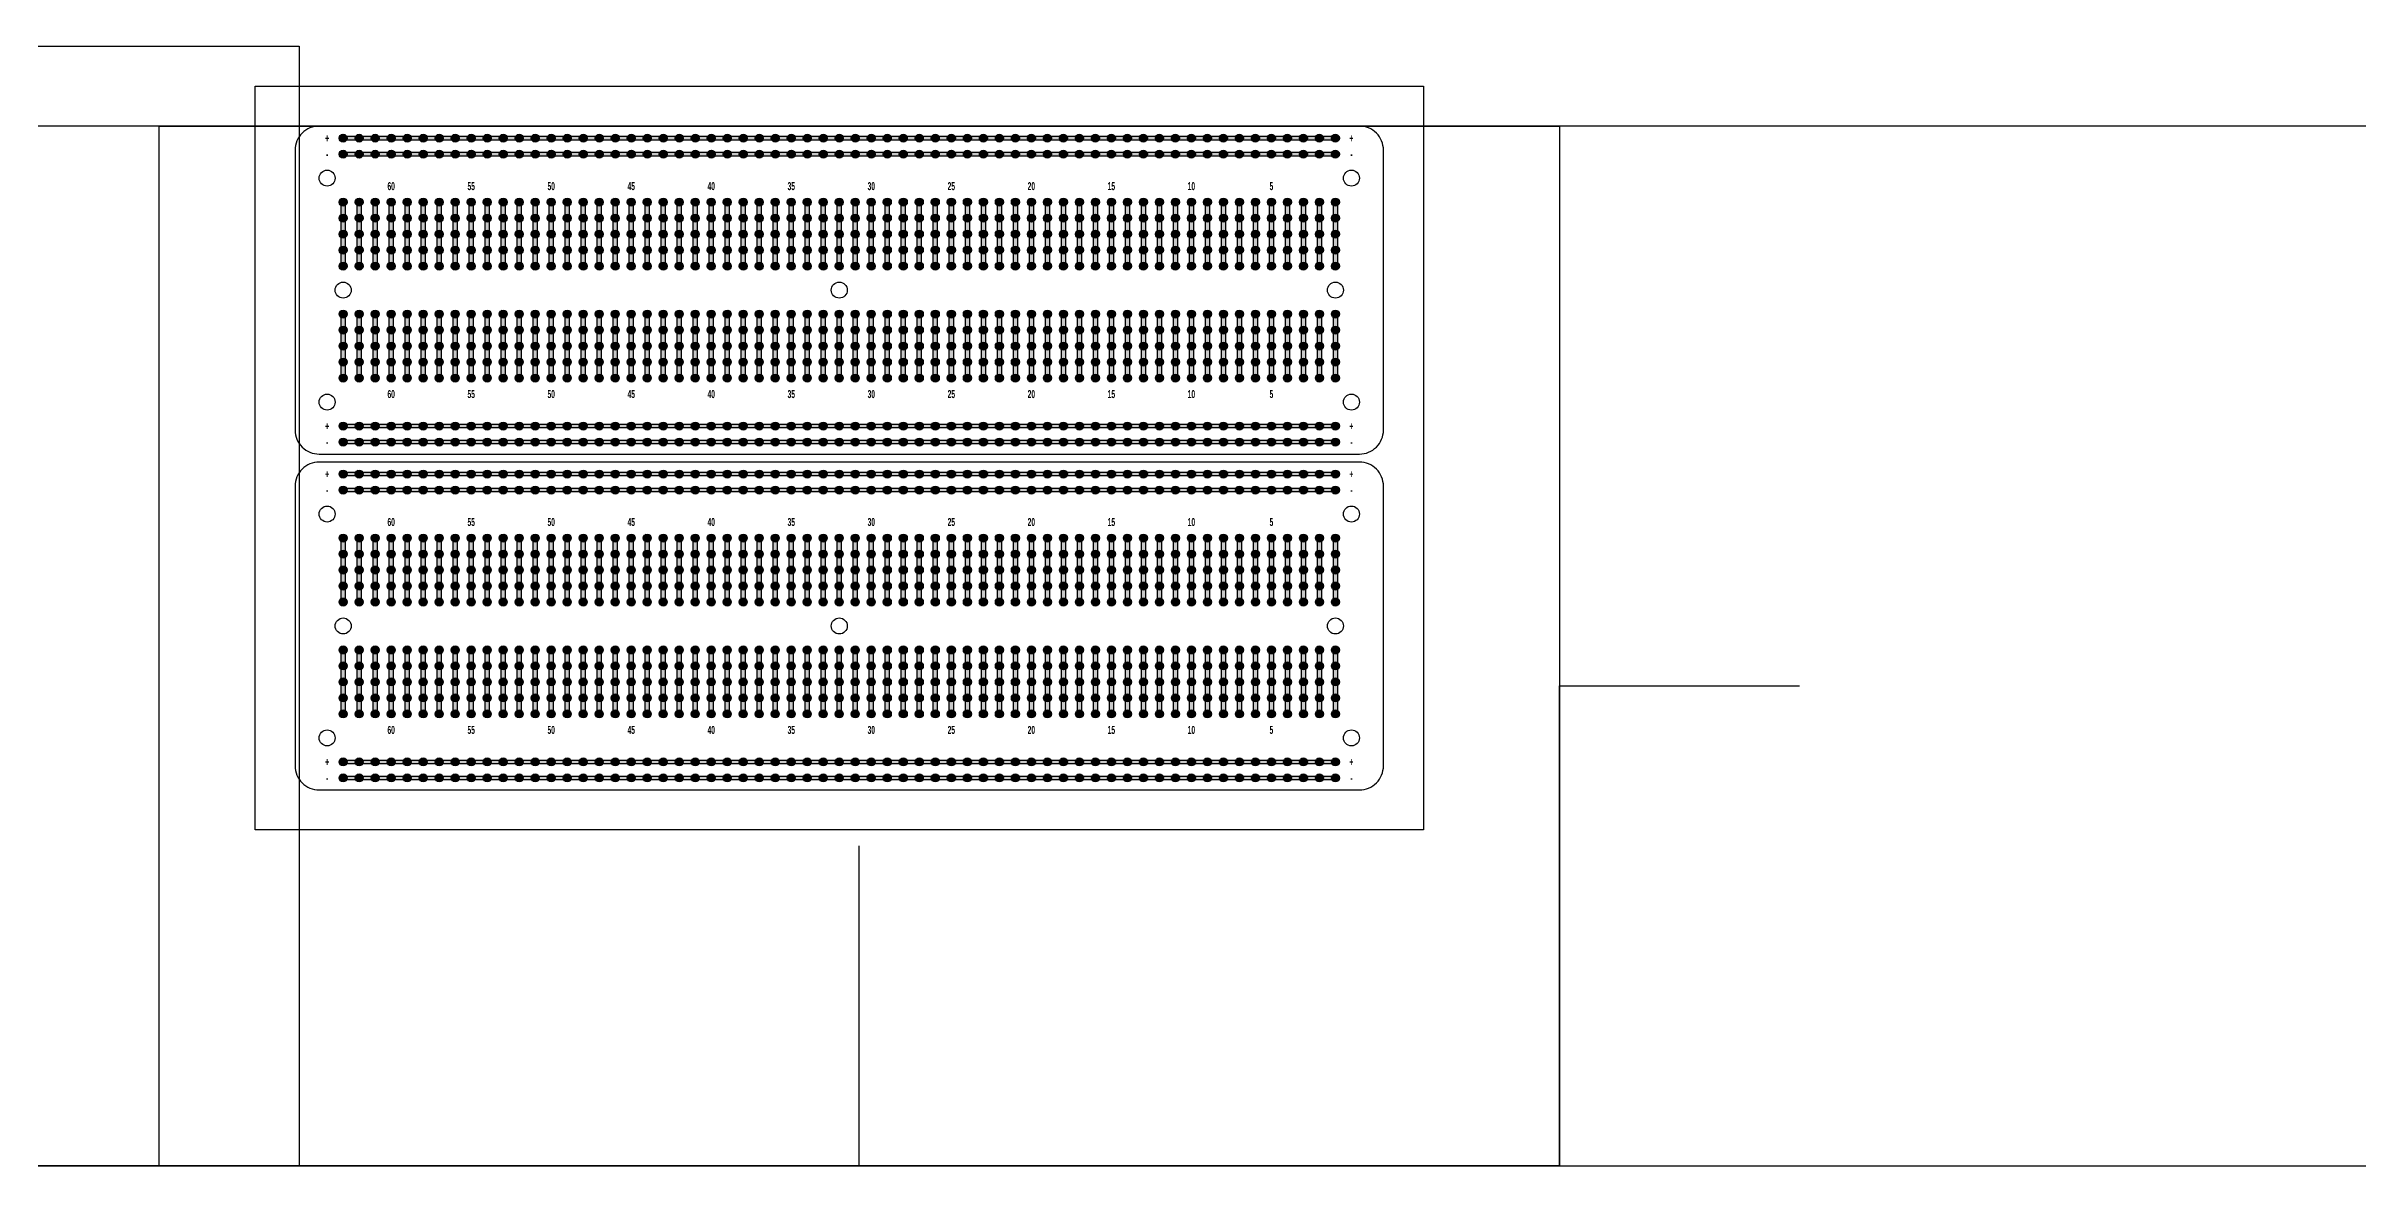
# Model space of a CAD drawing. Header units: inches. Extents: x -177 to 177, y -39 to 214.
# Drawn here: x 9.29 to 23.74, y 0 to 7 of the extents above; entities that cross this region are included whole.
import ezdxf
from ezdxf.enums import TextEntityAlignment as Align

# ---------------------------------------------------------------- set-up
doc = ezdxf.new("R2010")
doc.units = ezdxf.units.IN
doc.header["$MEASUREMENT"] = 0
for name, color, linetype in [('E-BRBD', 253, 'Continuous'), ('G-ANNO-TEXT', 7, 'Continuous'), ('M-ENCL', 171, 'Continuous')]:
    doc.layers.add(name, color=color, linetype=linetype)
doc.styles.add('PIN-ANNO', font='cityb___.ttf', dxfattribs={"width": 0.5, "height": 0.05})

# ---------------------------------------------------------------- blocks, each defined once
blk = doc.blocks.new('breadboard-bus')
h = blk.add_hatch()
h.set_pattern_fill('ANSI31', color=0)
h.set_pattern_definition([(45, (-79, -14.2), (-0.08838835, 0.08838835), [])])
h.paths.add_polyline_path([(0.075, 0.45, 1), (0.025, 0.45, 1)])
h = blk.add_hatch(color=0)
h.dxf.hatch_style = 1
h.paths.add_polyline_path([(0.075, 0.45, 1), (0.025, 0.45, 1)])
h = blk.add_hatch(color=0)
h.dxf.hatch_style = 1
h.paths.add_polyline_path([(0.0375, 0.05), (0.0625, 0.05), (0.0625, 0.45), (0.0375, 0.45)])
h = blk.add_hatch()
h.set_pattern_fill('ANSI31', color=0)
h.set_pattern_definition([(45, (-79, -14.3), (-0.08838835, 0.08838835), [])])
h.paths.add_polyline_path([(0.075, 0.35, 1), (0.025, 0.35, 1)])
h = blk.add_hatch(color=0)
h.dxf.hatch_style = 1
h.paths.add_polyline_path([(0.075, 0.35, 1), (0.025, 0.35, 1)])
h = blk.add_hatch()
h.set_pattern_fill('ANSI31', color=0)
h.set_pattern_definition([(45, (-79, -14.4), (-0.08838835, 0.08838835), [])])
h.paths.add_polyline_path([(0.075, 0.25, 1), (0.025, 0.25, 1)])
h = blk.add_hatch(color=0)
h.dxf.hatch_style = 1
h.paths.add_polyline_path([(0.075, 0.25, 1), (0.025, 0.25, 1)])
h = blk.add_hatch()
h.set_pattern_fill('ANSI31', color=0)
h.set_pattern_definition([(45, (-79, -14.5), (-0.08838835, 0.08838835), [])])
h.paths.add_polyline_path([(0.075, 0.15, 1), (0.025, 0.15, 1)])
h = blk.add_hatch(color=0)
h.dxf.hatch_style = 1
h.paths.add_polyline_path([(0.075, 0.15, 1), (0.025, 0.15, 1)])
h = blk.add_hatch(color=0)
h.dxf.hatch_style = 1
h.paths.add_polyline_path([(0.075, 0.05, 1), (0.025, 0.05, 1)])
at = {"color": 0}
blk.add_lwpolyline([(0.0375, 0.45), (0.0625, 0.45), (0.0625, 0.05), (0.0375, 0.05)], close=True, dxfattribs=at)
for centre in [(0.05, 0.45), (0.05, 0.35), (0.05, 0.25), (0.05, 0.15), (0.05, 0.05)]:
    blk.add_circle(centre, 0.025, dxfattribs=at)
blk = doc.blocks.new('breadboard-pwr-bus')
h = blk.add_hatch()
h.set_pattern_fill('ANSI31', color=0)
h.set_pattern_definition([(45, (-79.1, -14.5), (-0.08838835, 0.08838835), [])])
h.paths.add_polyline_path([(0.075, 0.05, 1), (0.025, 0.05, 1)])
h = blk.add_hatch(color=0)
h.dxf.hatch_style = 1
h.paths.add_polyline_path([(0.075, 0.05, 1), (0.025, 0.05, 1)])
h = blk.add_hatch(color=0)
h.dxf.hatch_style = 1
h.paths.add_polyline_path([(6.25, 0.038), (6.25, 0.062), (0.05, 0.062), (0.05, 0.038)])
h = blk.add_hatch()
h.set_pattern_fill('ANSI31', color=0)
h.set_pattern_definition([(45, (-79.1, -14.4), (-0.08838835, 0.08838835), [])])
h.paths.add_polyline_path([(0.175, 0.05, 1), (0.125, 0.05, 1)])
h = blk.add_hatch(color=0)
h.dxf.hatch_style = 1
h.paths.add_polyline_path([(0.175, 0.05, 1), (0.125, 0.05, 1)])
h = blk.add_hatch()
h.set_pattern_fill('ANSI31', color=0)
h.set_pattern_definition([(45, (-79.1, -14.3), (-0.08838835, 0.08838835), [])])
h.paths.add_polyline_path([(0.275, 0.05, 1), (0.225, 0.05, 1)])
h = blk.add_hatch(color=0)
h.dxf.hatch_style = 1
h.paths.add_polyline_path([(0.275, 0.05, 1), (0.225, 0.05, 1)])
h = blk.add_hatch()
h.set_pattern_fill('ANSI31', color=0)
h.set_pattern_definition([(45, (-79.1, -14.2), (-0.08838835, 0.08838835), [])])
h.paths.add_polyline_path([(0.375, 0.05, 1), (0.325, 0.05, 1)])
h = blk.add_hatch(color=0)
h.dxf.hatch_style = 1
h.paths.add_polyline_path([(0.375, 0.05, 1), (0.325, 0.05, 1)])
h = blk.add_hatch(color=0)
h.dxf.hatch_style = 1
h.paths.add_polyline_path([(0.475, 0.05, 1), (0.425, 0.05, 1)])
h = blk.add_hatch(color=0)
h.dxf.hatch_style = 1
h.paths.add_polyline_path([(0.575, 0.05, 1), (0.525, 0.05, 1)])
h = blk.add_hatch(color=0)
h.dxf.hatch_style = 1
h.paths.add_polyline_path([(0.675, 0.05, 1), (0.625, 0.05, 1)])
h = blk.add_hatch(color=0)
h.dxf.hatch_style = 1
h.paths.add_polyline_path([(0.775, 0.05, 1), (0.725, 0.05, 1)])
h = blk.add_hatch()
h.set_pattern_fill('ANSI31', color=0)
h.set_pattern_definition([(45, (-78.6, -14.2), (-0.08838835, 0.08838835), [])])
h.paths.add_polyline_path([(0.875, 0.05, 1), (0.825, 0.05, 1)])
h = blk.add_hatch(color=0)
h.dxf.hatch_style = 1
h.paths.add_polyline_path([(0.875, 0.05, 1), (0.825, 0.05, 1)])
h = blk.add_hatch(color=0)
h.dxf.hatch_style = 1
h.paths.add_polyline_path([(0.975, 0.05, 1), (0.925, 0.05, 1)])
h = blk.add_hatch(color=0)
h.dxf.hatch_style = 1
h.paths.add_polyline_path([(1.075, 0.05, 1), (1.025, 0.05, 1)])
h = blk.add_hatch(color=0)
h.dxf.hatch_style = 1
h.paths.add_polyline_path([(1.175, 0.05, 1), (1.125, 0.05, 1)])
h = blk.add_hatch(color=0)
h.dxf.hatch_style = 1
h.paths.add_polyline_path([(1.275, 0.05, 1), (1.225, 0.05, 1)])
h = blk.add_hatch()
h.set_pattern_fill('ANSI31', color=0)
h.set_pattern_definition([(45, (-78.1, -14.2), (-0.08838835, 0.08838835), [])])
h.paths.add_polyline_path([(1.375, 0.05, 1), (1.325, 0.05, 1)])
h = blk.add_hatch(color=0)
h.dxf.hatch_style = 1
h.paths.add_polyline_path([(1.375, 0.05, 1), (1.325, 0.05, 1)])
h = blk.add_hatch(color=0)
h.dxf.hatch_style = 1
h.paths.add_polyline_path([(1.475, 0.05, 1), (1.425, 0.05, 1)])
h = blk.add_hatch(color=0)
h.dxf.hatch_style = 1
h.paths.add_polyline_path([(1.575, 0.05, 1), (1.525, 0.05, 1)])
h = blk.add_hatch(color=0)
h.dxf.hatch_style = 1
h.paths.add_polyline_path([(1.675, 0.05, 1), (1.625, 0.05, 1)])
h = blk.add_hatch(color=0)
h.dxf.hatch_style = 1
h.paths.add_polyline_path([(1.775, 0.05, 1), (1.725, 0.05, 1)])
h = blk.add_hatch()
h.set_pattern_fill('ANSI31', color=0)
h.set_pattern_definition([(45, (-77.6, -14.2), (-0.08838835, 0.08838835), [])])
h.paths.add_polyline_path([(1.875, 0.05, 1), (1.825, 0.05, 1)])
h = blk.add_hatch(color=0)
h.dxf.hatch_style = 1
h.paths.add_polyline_path([(1.875, 0.05, 1), (1.825, 0.05, 1)])
h = blk.add_hatch(color=0)
h.dxf.hatch_style = 1
h.paths.add_polyline_path([(1.975, 0.05, 1), (1.925, 0.05, 1)])
h = blk.add_hatch(color=0)
h.dxf.hatch_style = 1
h.paths.add_polyline_path([(2.075, 0.05, 1), (2.025, 0.05, 1)])
h = blk.add_hatch(color=0)
h.dxf.hatch_style = 1
h.paths.add_polyline_path([(2.175, 0.05, 1), (2.125, 0.05, 1)])
h = blk.add_hatch(color=0)
h.dxf.hatch_style = 1
h.paths.add_polyline_path([(2.275, 0.05, 1), (2.225, 0.05, 1)])
h = blk.add_hatch()
h.set_pattern_fill('ANSI31', color=0)
h.set_pattern_definition([(45, (-77.1, -14.2), (-0.08838835, 0.08838835), [])])
h.paths.add_polyline_path([(2.375, 0.05, 1), (2.325, 0.05, 1)])
h = blk.add_hatch(color=0)
h.dxf.hatch_style = 1
h.paths.add_polyline_path([(2.375, 0.05, 1), (2.325, 0.05, 1)])
h = blk.add_hatch(color=0)
h.dxf.hatch_style = 1
h.paths.add_polyline_path([(2.475, 0.05, 1), (2.425, 0.05, 1)])
h = blk.add_hatch(color=0)
h.dxf.hatch_style = 1
h.paths.add_polyline_path([(2.575, 0.05, 1), (2.525, 0.05, 1)])
h = blk.add_hatch(color=0)
h.dxf.hatch_style = 1
h.paths.add_polyline_path([(2.675, 0.05, 1), (2.625, 0.05, 1)])
h = blk.add_hatch(color=0)
h.dxf.hatch_style = 1
h.paths.add_polyline_path([(2.775, 0.05, 1), (2.725, 0.05, 1)])
h = blk.add_hatch()
h.set_pattern_fill('ANSI31', color=0)
h.set_pattern_definition([(45, (-76.6, -14.2), (-0.08838835, 0.08838835), [])])
h.paths.add_polyline_path([(2.875, 0.05, 1), (2.825, 0.05, 1)])
h = blk.add_hatch(color=0)
h.dxf.hatch_style = 1
h.paths.add_polyline_path([(2.875, 0.05, 1), (2.825, 0.05, 1)])
h = blk.add_hatch(color=0)
h.dxf.hatch_style = 1
h.paths.add_polyline_path([(2.975, 0.05, 1), (2.925, 0.05, 1)])
h = blk.add_hatch(color=0)
h.dxf.hatch_style = 1
h.paths.add_polyline_path([(3.075, 0.05, 1), (3.025, 0.05, 1)])
h = blk.add_hatch(color=0)
h.dxf.hatch_style = 1
h.paths.add_polyline_path([(3.175, 0.05, 1), (3.125, 0.05, 1)])
h = blk.add_hatch(color=0)
h.dxf.hatch_style = 1
h.paths.add_polyline_path([(3.275, 0.05, 1), (3.225, 0.05, 1)])
h = blk.add_hatch()
h.set_pattern_fill('ANSI31', color=0)
h.set_pattern_definition([(45, (-76.1, -14.2), (-0.08838835, 0.08838835), [])])
h.paths.add_polyline_path([(3.375, 0.05, 1), (3.325, 0.05, 1)])
h = blk.add_hatch(color=0)
h.dxf.hatch_style = 1
h.paths.add_polyline_path([(3.375, 0.05, 1), (3.325, 0.05, 1)])
h = blk.add_hatch(color=0)
h.dxf.hatch_style = 1
h.paths.add_polyline_path([(3.475, 0.05, 1), (3.425, 0.05, 1)])
h = blk.add_hatch(color=0)
h.dxf.hatch_style = 1
h.paths.add_polyline_path([(3.575, 0.05, 1), (3.525, 0.05, 1)])
h = blk.add_hatch(color=0)
h.dxf.hatch_style = 1
h.paths.add_polyline_path([(3.675, 0.05, 1), (3.625, 0.05, 1)])
h = blk.add_hatch(color=0)
h.dxf.hatch_style = 1
h.paths.add_polyline_path([(3.775, 0.05, 1), (3.725, 0.05, 1)])
h = blk.add_hatch()
h.set_pattern_fill('ANSI31', color=0)
h.set_pattern_definition([(45, (-75.6, -14.2), (-0.08838835, 0.08838835), [])])
h.paths.add_polyline_path([(3.875, 0.05, 1), (3.825, 0.05, 1)])
h = blk.add_hatch(color=0)
h.dxf.hatch_style = 1
h.paths.add_polyline_path([(3.875, 0.05, 1), (3.825, 0.05, 1)])
h = blk.add_hatch(color=0)
h.dxf.hatch_style = 1
h.paths.add_polyline_path([(3.975, 0.05, 1), (3.925, 0.05, 1)])
h = blk.add_hatch(color=0)
h.dxf.hatch_style = 1
h.paths.add_polyline_path([(4.075, 0.05, 1), (4.025, 0.05, 1)])
h = blk.add_hatch(color=0)
h.dxf.hatch_style = 1
h.paths.add_polyline_path([(4.175, 0.05, 1), (4.125, 0.05, 1)])
h = blk.add_hatch(color=0)
h.dxf.hatch_style = 1
h.paths.add_polyline_path([(4.275, 0.05, 1), (4.225, 0.05, 1)])
h = blk.add_hatch()
h.set_pattern_fill('ANSI31', color=0)
h.set_pattern_definition([(45, (-75.1, -14.2), (-0.08838835, 0.08838835), [])])
h.paths.add_polyline_path([(4.375, 0.05, 1), (4.325, 0.05, 1)])
h = blk.add_hatch(color=0)
h.dxf.hatch_style = 1
h.paths.add_polyline_path([(4.375, 0.05, 1), (4.325, 0.05, 1)])
h = blk.add_hatch(color=0)
h.dxf.hatch_style = 1
h.paths.add_polyline_path([(4.475, 0.05, 1), (4.425, 0.05, 1)])
h = blk.add_hatch(color=0)
h.dxf.hatch_style = 1
h.paths.add_polyline_path([(4.575, 0.05, 1), (4.525, 0.05, 1)])
h = blk.add_hatch(color=0)
h.dxf.hatch_style = 1
h.paths.add_polyline_path([(4.675, 0.05, 1), (4.625, 0.05, 1)])
h = blk.add_hatch(color=0)
h.dxf.hatch_style = 1
h.paths.add_polyline_path([(4.775, 0.05, 1), (4.725, 0.05, 1)])
h = blk.add_hatch()
h.set_pattern_fill('ANSI31', color=0)
h.set_pattern_definition([(45, (-74.6, -14.2), (-0.08838835, 0.08838835), [])])
h.paths.add_polyline_path([(4.875, 0.05, 1), (4.825, 0.05, 1)])
h = blk.add_hatch(color=0)
h.dxf.hatch_style = 1
h.paths.add_polyline_path([(4.875, 0.05, 1), (4.825, 0.05, 1)])
h = blk.add_hatch(color=0)
h.dxf.hatch_style = 1
h.paths.add_polyline_path([(4.975, 0.05, 1), (4.925, 0.05, 1)])
h = blk.add_hatch(color=0)
h.dxf.hatch_style = 1
h.paths.add_polyline_path([(5.075, 0.05, 1), (5.025, 0.05, 1)])
h = blk.add_hatch(color=0)
h.dxf.hatch_style = 1
h.paths.add_polyline_path([(5.175, 0.05, 1), (5.125, 0.05, 1)])
h = blk.add_hatch(color=0)
h.dxf.hatch_style = 1
h.paths.add_polyline_path([(5.275, 0.05, 1), (5.225, 0.05, 1)])
h = blk.add_hatch()
h.set_pattern_fill('ANSI31', color=0)
h.set_pattern_definition([(45, (-74.1, -14.2), (-0.08838835, 0.08838835), [])])
h.paths.add_polyline_path([(5.375, 0.05, 1), (5.325, 0.05, 1)])
h = blk.add_hatch(color=0)
h.dxf.hatch_style = 1
h.paths.add_polyline_path([(5.375, 0.05, 1), (5.325, 0.05, 1)])
h = blk.add_hatch(color=0)
h.dxf.hatch_style = 1
h.paths.add_polyline_path([(5.475, 0.05, 1), (5.425, 0.05, 1)])
h = blk.add_hatch(color=0)
h.dxf.hatch_style = 1
h.paths.add_polyline_path([(5.575, 0.05, 1), (5.525, 0.05, 1)])
h = blk.add_hatch(color=0)
h.dxf.hatch_style = 1
h.paths.add_polyline_path([(5.675, 0.05, 1), (5.625, 0.05, 1)])
h = blk.add_hatch(color=0)
h.dxf.hatch_style = 1
h.paths.add_polyline_path([(5.775, 0.05, 1), (5.725, 0.05, 1)])
h = blk.add_hatch()
h.set_pattern_fill('ANSI31', color=0)
h.set_pattern_definition([(45, (-73.6, -14.2), (-0.08838835, 0.08838835), [])])
h.paths.add_polyline_path([(5.875, 0.05, 1), (5.825, 0.05, 1)])
h = blk.add_hatch(color=0)
h.dxf.hatch_style = 1
h.paths.add_polyline_path([(5.875, 0.05, 1), (5.825, 0.05, 1)])
h = blk.add_hatch(color=0)
h.dxf.hatch_style = 1
h.paths.add_polyline_path([(5.975, 0.05, 1), (5.925, 0.05, 1)])
h = blk.add_hatch(color=0)
h.dxf.hatch_style = 1
h.paths.add_polyline_path([(6.075, 0.05, 1), (6.025, 0.05, 1)])
h = blk.add_hatch(color=0)
h.dxf.hatch_style = 1
h.paths.add_polyline_path([(6.175, 0.05, 1), (6.125, 0.05, 1)])
h = blk.add_hatch(color=0)
h.dxf.hatch_style = 1
h.paths.add_polyline_path([(6.275, 0.05, 1), (6.225, 0.05, 1)])
at = {"color": 0}
blk.add_lwpolyline([(6.25, 0.062), (6.25, 0.038), (0.05, 0.038), (0.05, 0.062)], close=True, dxfattribs=at)
for centre in [(0.05, 0.05), (0.15, 0.05), (0.25, 0.05), (0.35, 0.05), (0.45, 0.05), (0.55, 0.05), (0.65, 0.05), (0.75, 0.05), (0.85, 0.05), (0.95, 0.05), (1.05, 0.05), (1.15, 0.05), (1.25, 0.05), (1.35, 0.05), (1.45, 0.05), (1.55, 0.05), (1.65, 0.05), (1.75, 0.05), (1.85, 0.05), (1.95, 0.05), (2.05, 0.05), (2.15, 0.05), (2.25, 0.05), (2.35, 0.05), (2.45, 0.05), (2.55, 0.05), (2.65, 0.05), (2.75, 0.05), (2.85, 0.05), (2.95, 0.05), (3.05, 0.05), (3.15, 0.05), (3.25, 0.05), (3.35, 0.05), (3.45, 0.05), (3.55, 0.05), (3.65, 0.05), (3.75, 0.05), (3.85, 0.05), (3.95, 0.05), (4.05, 0.05), (4.15, 0.05), (4.25, 0.05), (4.35, 0.05), (4.45, 0.05), (4.55, 0.05), (4.65, 0.05), (4.75, 0.05), (4.85, 0.05), (4.95, 0.05), (5.05, 0.05), (5.15, 0.05), (5.25, 0.05), (5.35, 0.05), (5.45, 0.05), (5.55, 0.05), (5.65, 0.05), (5.75, 0.05), (5.85, 0.05), (5.95, 0.05), (6.05, 0.05), (6.15, 0.05), (6.25, 0.05)]:
    blk.add_circle(centre, 0.025, dxfattribs=at)
blk = doc.blocks.new('breadboard-full-thru-hole-electrocookie')
at = {"color": 0}
blk.add_lwpolyline([(-3.25, -0.025), (3.25, -0.025, 0.414214), (3.4, 0.125), (3.4, 1.875, 0.414214), (3.25, 2.025), (-3.25, 2.025, 0.414214), (-3.4, 1.875), (-3.4, 0.125, 0.414214)], format="xyb", close=True, dxfattribs=at)
for centre in [(-3.2, 1.7), (3.2, 1.7), (-3.1, 1), (0, 1), (3.1, 1), (-3.2, 0.3), (3.2, 0.3)]:
    blk.add_circle(centre, 0.05, dxfattribs=at)
for name, p in [('breadboard-pwr-bus', (-3.15, 1.9)), ('breadboard-pwr-bus', (-3.15, 1.8)), ('breadboard-bus', (-3.15, 1.1)), ('breadboard-bus', (-3.05, 1.1)), ('breadboard-bus', (-2.95, 1.1)), ('breadboard-bus', (-2.85, 1.1)), ('breadboard-bus', (-2.75, 1.1)), ('breadboard-bus', (-2.65, 1.1)), ('breadboard-bus', (-2.55, 1.1)), ('breadboard-bus', (-2.45, 1.1)), ('breadboard-bus', (-2.35, 1.1)), ('breadboard-bus', (-2.25, 1.1)), ('breadboard-bus', (-2.15, 1.1)), ('breadboard-bus', (-2.05, 1.1)), ('breadboard-bus', (-1.95, 1.1)), ('breadboard-bus', (-1.85, 1.1)), ('breadboard-bus', (-1.75, 1.1)), ('breadboard-bus', (-1.65, 1.1)), ('breadboard-bus', (-1.55, 1.1)), ('breadboard-bus', (-1.45, 1.1)), ('breadboard-bus', (-1.35, 1.1)), ('breadboard-bus', (-1.25, 1.1)), ('breadboard-bus', (-1.15, 1.1)), ('breadboard-bus', (-1.05, 1.1)), ('breadboard-bus', (-0.95, 1.1)), ('breadboard-bus', (-0.85, 1.1)), ('breadboard-bus', (-0.75, 1.1)), ('breadboard-bus', (-0.65, 1.1)), ('breadboard-bus', (-0.55, 1.1)), ('breadboard-bus', (-0.45, 1.1)), ('breadboard-bus', (-0.35, 1.1)), ('breadboard-bus', (-0.25, 1.1)), ('breadboard-bus', (-0.15, 1.1)), ('breadboard-bus', (-0.05, 1.1)), ('breadboard-bus', (0.05, 1.1)), ('breadboard-bus', (0.15, 1.1)), ('breadboard-bus', (0.25, 1.1)), ('breadboard-bus', (0.35, 1.1)), ('breadboard-bus', (0.45, 1.1)), ('breadboard-bus', (0.55, 1.1)), ('breadboard-bus', (0.65, 1.1)), ('breadboard-bus', (0.75, 1.1)), ('breadboard-bus', (0.85, 1.1)), ('breadboard-bus', (0.95, 1.1)), ('breadboard-bus', (1.05, 1.1)), ('breadboard-bus', (1.15, 1.1)), ('breadboard-bus', (1.25, 1.1)), ('breadboard-bus', (1.35, 1.1)), ('breadboard-bus', (1.45, 1.1)), ('breadboard-bus', (1.55, 1.1)), ('breadboard-bus', (1.65, 1.1)), ('breadboard-bus', (1.75, 1.1)), ('breadboard-bus', (1.85, 1.1)), ('breadboard-bus', (1.95, 1.1)), ('breadboard-bus', (2.05, 1.1)), ('breadboard-bus', (2.15, 1.1)), ('breadboard-bus', (2.25, 1.1)), ('breadboard-bus', (2.35, 1.1)), ('breadboard-bus', (2.45, 1.1)), ('breadboard-bus', (2.55, 1.1)), ('breadboard-bus', (2.65, 1.1)), ('breadboard-bus', (2.75, 1.1)), ('breadboard-bus', (2.85, 1.1)), ('breadboard-bus', (2.95, 1.1)), ('breadboard-bus', (3.05, 1.1)), ('breadboard-bus', (-3.15, 0.4)), ('breadboard-bus', (-3.05, 0.4)), ('breadboard-bus', (-2.95, 0.4)), ('breadboard-bus', (-2.85, 0.4)), ('breadboard-bus', (-2.75, 0.4)), ('breadboard-bus', (-2.65, 0.4)), ('breadboard-bus', (-2.55, 0.4)), ('breadboard-bus', (-2.45, 0.4)), ('breadboard-bus', (-2.35, 0.4)), ('breadboard-bus', (-2.25, 0.4)), ('breadboard-bus', (-2.15, 0.4)), ('breadboard-bus', (-2.05, 0.4)), ('breadboard-bus', (-1.95, 0.4)), ('breadboard-bus', (-1.85, 0.4)), ('breadboard-bus', (-1.75, 0.4)), ('breadboard-bus', (-1.65, 0.4)), ('breadboard-bus', (-1.55, 0.4)), ('breadboard-bus', (-1.45, 0.4)), ('breadboard-bus', (-1.35, 0.4)), ('breadboard-bus', (-1.25, 0.4)), ('breadboard-bus', (-1.15, 0.4)), ('breadboard-bus', (-1.05, 0.4)), ('breadboard-bus', (-0.95, 0.4)), ('breadboard-bus', (-0.85, 0.4)), ('breadboard-bus', (-0.75, 0.4)), ('breadboard-bus', (-0.65, 0.4)), ('breadboard-bus', (-0.55, 0.4)), ('breadboard-bus', (-0.45, 0.4)), ('breadboard-bus', (-0.35, 0.4)), ('breadboard-bus', (-0.25, 0.4)), ('breadboard-bus', (-0.15, 0.4)), ('breadboard-bus', (-0.05, 0.4)), ('breadboard-bus', (0.05, 0.4)), ('breadboard-bus', (0.15, 0.4)), ('breadboard-bus', (0.25, 0.4)), ('breadboard-bus', (0.35, 0.4)), ('breadboard-bus', (0.45, 0.4)), ('breadboard-bus', (0.55, 0.4)), ('breadboard-bus', (0.65, 0.4)), ('breadboard-bus', (0.75, 0.4)), ('breadboard-bus', (0.85, 0.4)), ('breadboard-bus', (0.95, 0.4)), ('breadboard-bus', (1.05, 0.4)), ('breadboard-bus', (1.15, 0.4)), ('breadboard-bus', (1.25, 0.4)), ('breadboard-bus', (1.35, 0.4)), ('breadboard-bus', (1.45, 0.4)), ('breadboard-bus', (1.55, 0.4)), ('breadboard-bus', (1.65, 0.4)), ('breadboard-bus', (1.75, 0.4)), ('breadboard-bus', (1.85, 0.4)), ('breadboard-bus', (1.95, 0.4)), ('breadboard-bus', (2.05, 0.4)), ('breadboard-bus', (2.15, 0.4)), ('breadboard-bus', (2.25, 0.4)), ('breadboard-bus', (2.35, 0.4)), ('breadboard-bus', (2.45, 0.4)), ('breadboard-bus', (2.55, 0.4)), ('breadboard-bus', (2.65, 0.4)), ('breadboard-bus', (2.75, 0.4)), ('breadboard-bus', (2.85, 0.4)), ('breadboard-bus', (2.95, 0.4)), ('breadboard-bus', (3.05, 0.4)), ('breadboard-pwr-bus', (-3.15, 0.1)), ('breadboard-pwr-bus', (-3.15, 0))]:
    blk.add_blockref(name, p, dxfattribs=at)
at = {"color": 0, "style": 'PIN-ANNO', "width": 0.5}
for s, p in [('+', (-3.2, 1.95)), ('+', (3.2, 1.95)), ('-', (-3.2, 1.85)), ('-', (3.2, 1.85)), ('60', (-2.8, 1.65)), ('55', (-2.3, 1.65)), ('50', (-1.8, 1.65)), ('45', (-1.3, 1.65)), ('40', (-0.8, 1.65)), ('35', (-0.3, 1.65)), ('30', (0.2, 1.65)), ('25', (0.7, 1.65)), ('20', (1.2, 1.65)), ('15', (1.7, 1.65)), ('10', (2.2, 1.65)), ('5', (2.7, 1.65)), ('60', (-2.8, 0.35)), ('55', (-2.3, 0.35)), ('50', (-1.8, 0.35)), ('45', (-1.3, 0.35)), ('40', (-0.8, 0.35)), ('35', (-0.3, 0.35)), ('30', (0.2, 0.35)), ('25', (0.7, 0.35)), ('20', (1.2, 0.35)), ('15', (1.7, 0.35)), ('10', (2.2, 0.35)), ('5', (2.7, 0.35)), ('+', (-3.2, 0.15)), ('+', (3.2, 0.15)), ('-', (-3.2, 0.05)), ('-', (3.2, 0.05))]:
    blk.add_text(s, height=0.05, dxfattribs=at).set_placement(p, align=Align.MIDDLE_CENTER)

msp = doc.modelspace()

# ---------------------------------------------------------------- linework, layer by layer
at = {"layer": 'G-ANNO-TEXT'}
msp.add_line((0, 0), (100, 0), dxfattribs=at)
at = {"layer": 'M-ENCL'}
for p, q in [((48, 6.5), (2.125, 6.5)), ((18.75, 0), (18.75, 3)), ((18.75, 3), (20.25, 3)), ((14.375, 0), (14.375, 2))]:
    msp.add_line(p, q, dxfattribs=at)
for points in [[(2.125, 7), (10.875, 7), (10.875, 0), (2.125, 0)], [(17.9, 2.1), (10.6, 2.1), (10.6, 6.75), (17.9, 6.75)], [(10, 6.5), (18.75, 6.5), (18.75, 0), (10, 0)]]:
    msp.add_lwpolyline(points, close=True, dxfattribs=at)

# ---------------------------------------------------------------- block references
at = {"layer": 'E-BRBD'}
for p in [(14.25, 4.475), (14.25, 2.375)]:
    msp.add_blockref('breadboard-full-thru-hole-electrocookie', p, dxfattribs=at)

doc.saveas('drawing.dxf')
